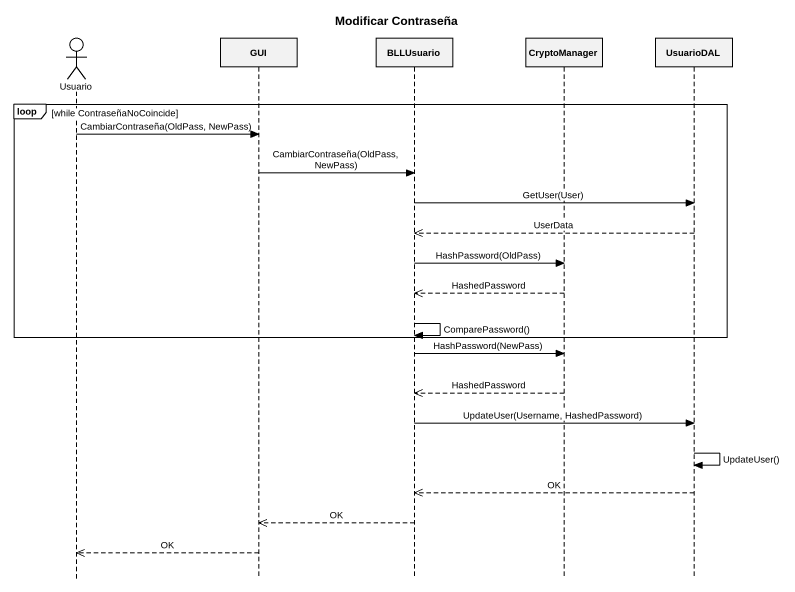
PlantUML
@startuml
title Modificar Contraseña
hide footbox
actor Usuario
participant GUI
participant BLLUsuario
participant CryptoManager
participant UsuarioDAL

loop while ContraseñaNoCoincide
  Usuario -> GUI : CambiarContraseña(OldPass, NewPass)
  GUI -> BLLUsuario : CambiarContraseña(OldPass, NewPass)
  BLLUsuario -> UsuarioDAL : GetUser(User)
  UsuarioDAL -->> BLLUsuario : UserData
  BLLUsuario -> CryptoManager : HashPassword(OldPass)
  CryptoManager -->> BLLUsuario : HashedPassword
  BLLUsuario -> BLLUsuario : ComparePassword()
end
BLLUsuario -> CryptoManager : HashPassword(NewPass)
CryptoManager -->> BLLUsuario : HashedPassword
BLLUsuario -> UsuarioDAL : UpdateUser(Username, HashedPassword)
UsuarioDAL -> UsuarioDAL : UpdateUser()
UsuarioDAL -->> BLLUsuario : OK
BLLUsuario -->> GUI : OK
GUI -->> Usuario : OK
@enduml
